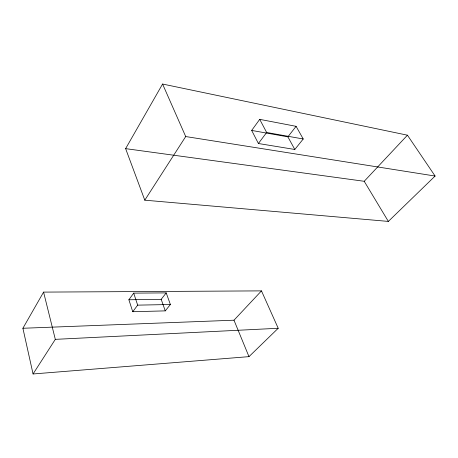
<?xml version="1.0" encoding="UTF-8"?>
<svg xmlns="http://www.w3.org/2000/svg" width="458" height="458" viewBox="0 0 458 458"><rect width="100%" height="100%" fill="white"/><g stroke="black" fill="none" stroke-linecap="round" stroke-linejoin="round"><path stroke-width="0.69" d="M22.9 328.266L43.579 292.107L261.472 290.882L278.212 328.277L248.98 356.639L33.056 373.968L22.9 328.266L233.986 320.199L261.472 290.882M125.629 148.638L162.579 84.032L407.443 135.19L435.1 176.049L388.35 221.414L144.791 200.18L125.629 148.638L364.219 181.294L388.35 221.414M33.056 373.968L55.315 339.355L43.579 292.107M144.791 200.18L185.708 136.547L162.579 84.032M128.881 299.767L133.696 293.126L166.202 292.897L170.382 304.507L165.269 310.879L132.751 311.715L128.881 299.767L161.187 299.326L166.202 292.897M251.682 130.433L259.715 119.355L296.091 126.328L303.23 138.986L294.809 149.474L258.404 143.514L251.682 130.433L287.882 136.85L294.809 149.474M132.751 311.715L137.663 305.137L170.382 304.507M258.404 143.514L266.653 132.477L303.23 138.986M287.882 136.85L296.091 126.328M364.219 181.294L407.443 135.19M55.315 339.355L278.212 328.277M185.708 136.547L435.1 176.049M259.715 119.355L266.653 132.477M233.986 320.199L248.98 356.639M161.187 299.326L165.269 310.879M133.696 293.126L137.663 305.137"/></g></svg>
